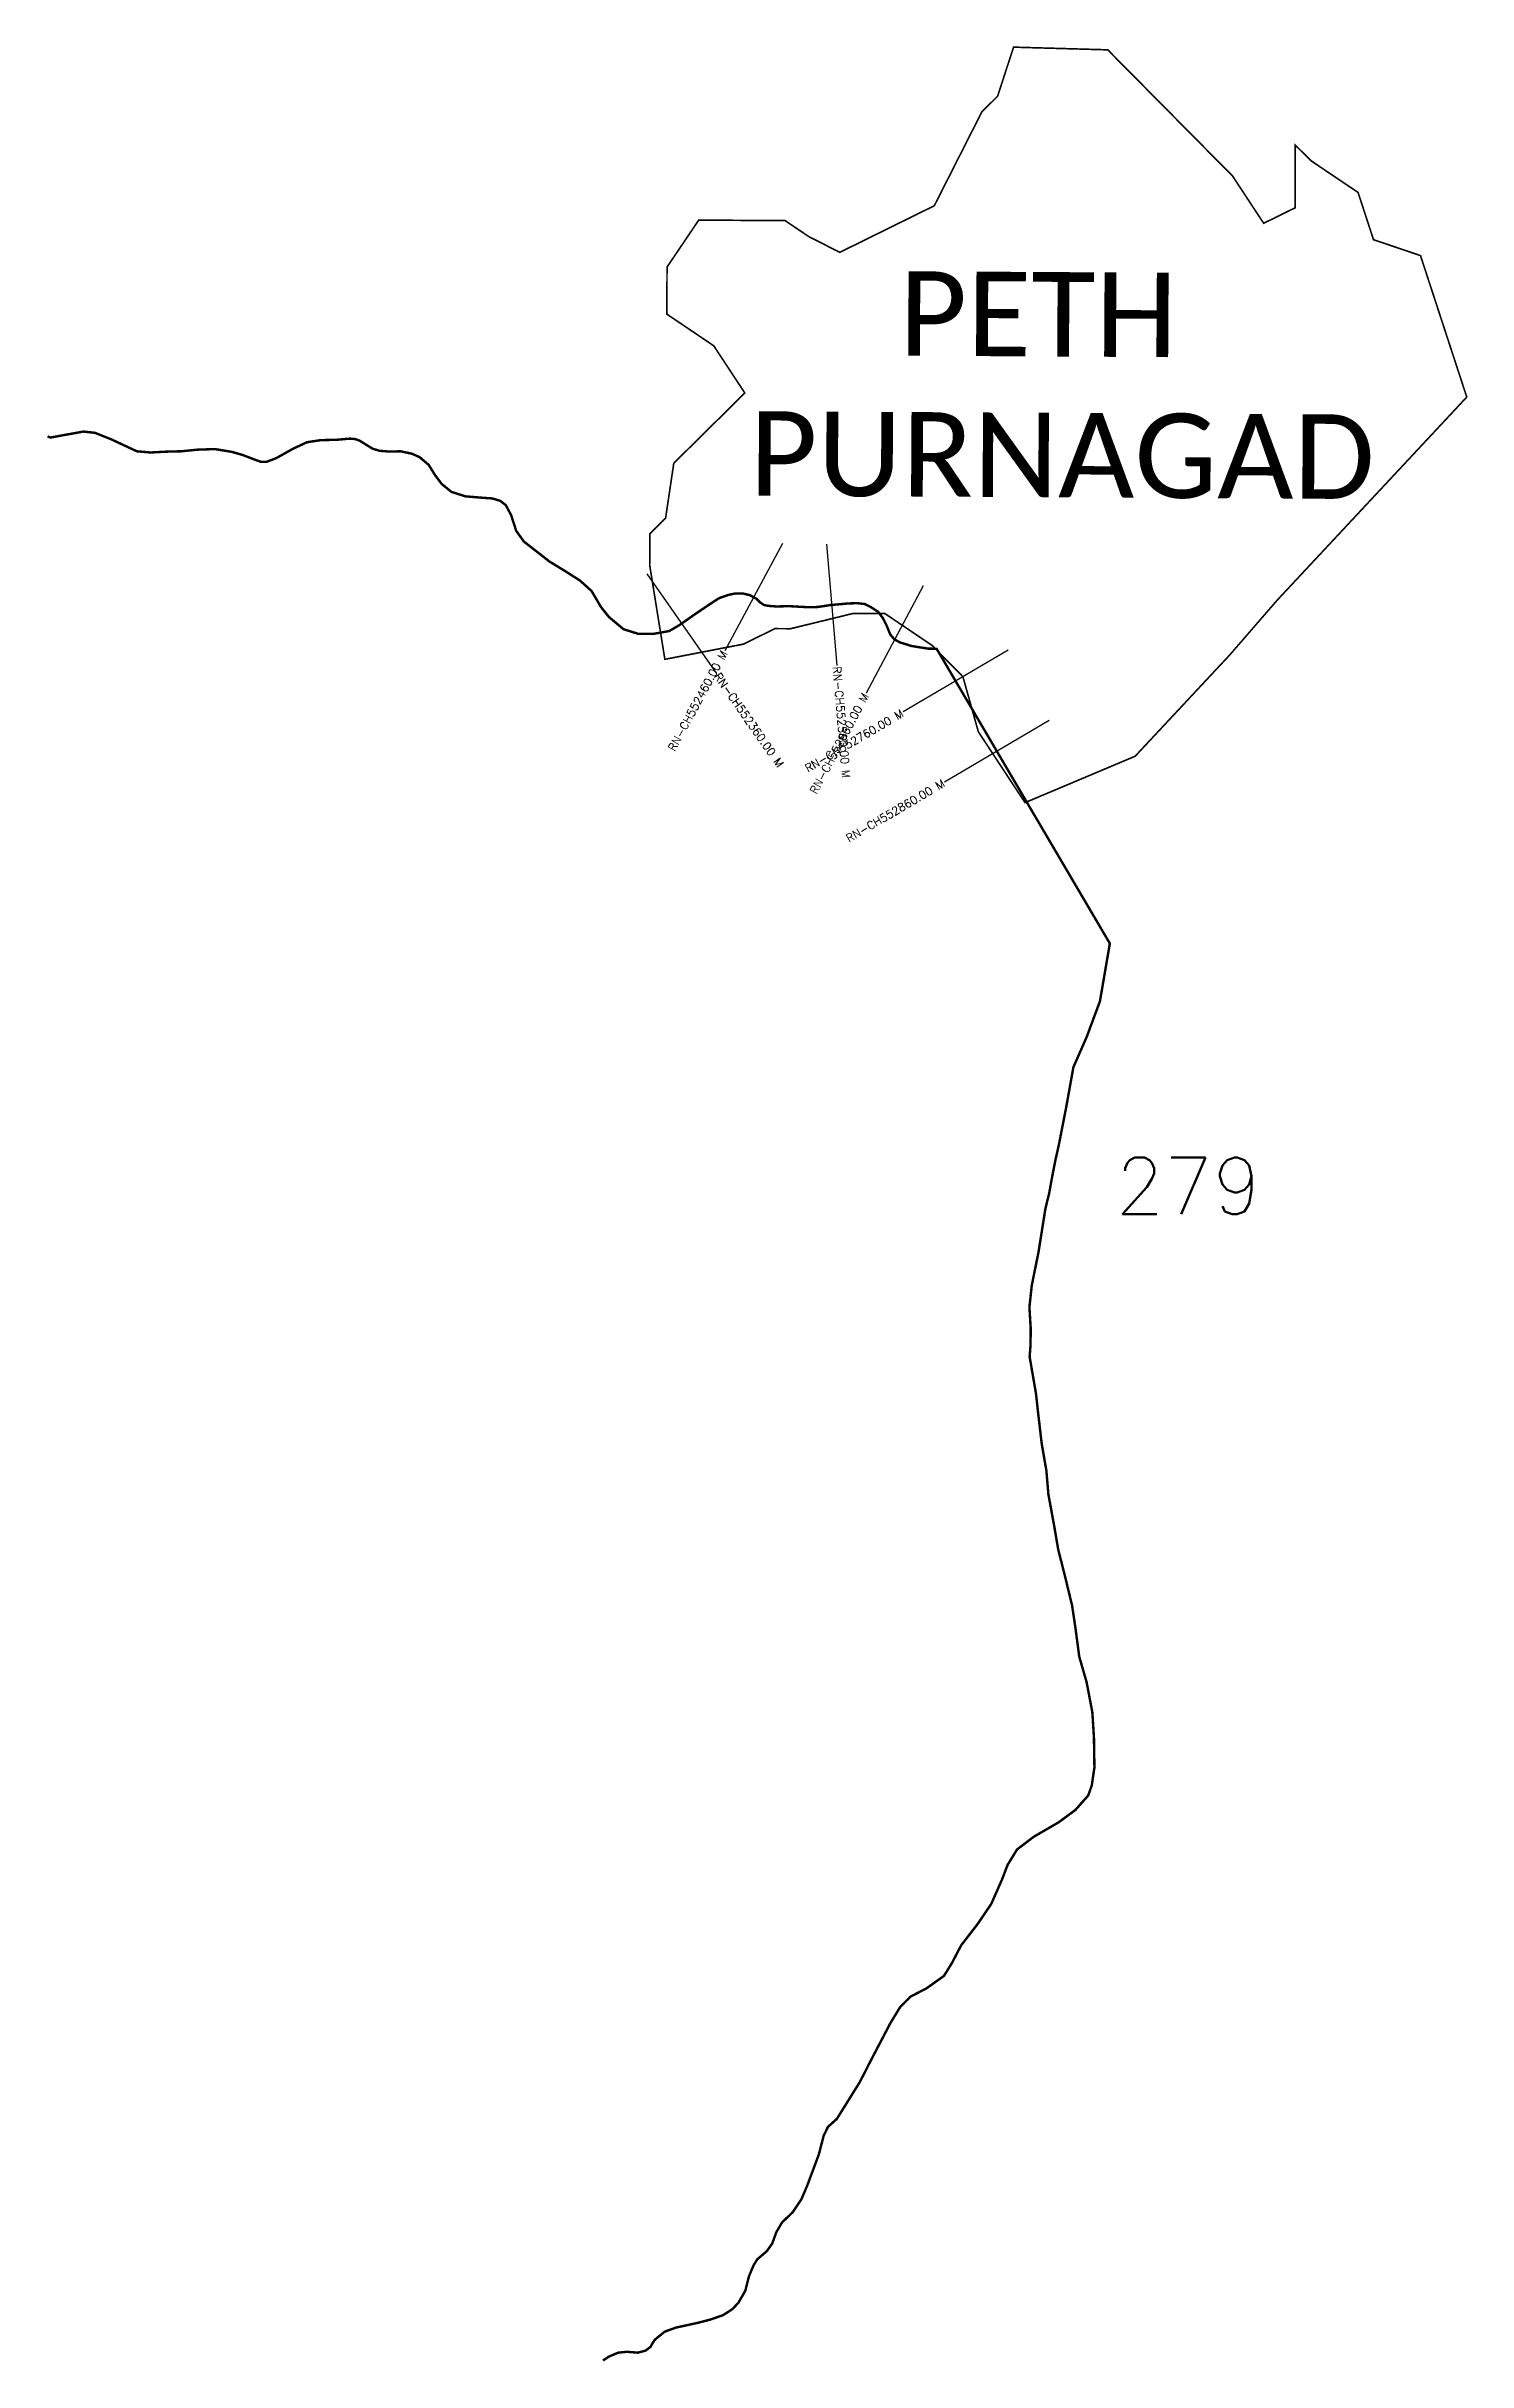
# Model space of a CAD drawing. Header units: metres. Extents: x 319365 to 321116, y 1856855 to 1859707.
import ezdxf
from ezdxf.enums import TextEntityAlignment as Align

# ---------------------------------------------------------------- set-up
doc = ezdxf.new("R2010")
doc.units = ezdxf.units.M
for name, color, linetype in [('CS', 134, 'Continuous'), ('CSMark', 6, 'Continuous'), ('NATURALLY PROTECTED', 3, 'Continuous'), ('VILLAGE NAME', 250, 'Continuous')]:
    doc.layers.add(name, color=color, linetype=linetype)
doc.styles.get("Standard").update_dxf_attribs({"font": 'simplex.shx'})

msp = doc.modelspace()

# ---------------------------------------------------------------- linework, layer by layer
at = {"color": 6, "const_width": 2, "flags": 128}
msp.add_lwpolyline([(320108.5, 1859106.7), (320127.9, 1859125.9), (320138, 1859193.6), (320225.5, 1859280.1), (320187.2, 1859338.3), (320129.4, 1859377.3), (320129.7, 1859435.3), (320168.7, 1859493.1), (320275.1, 1859492.5), (320304, 1859473), (320342.5, 1859453.4), (320458.9, 1859510.8), (320517.5, 1859626.4), (320536.9, 1859645.7), (320556.6, 1859706.2), (320672.6, 1859702.9), (320826.4, 1859547.4), (320864.7, 1859489.2), (320903.5, 1859508.3), (320903.5, 1859585.6), (320923.2, 1859566.1), (320981, 1859527.2), (321000, 1859469), (321057.9, 1859449.4), (321114.9, 1859275.1), (320881.5, 1859025), (320823.1, 1858957.6), (320706.4, 1858832.6), (320570.7, 1858775.4), (320513.2, 1858862.7), (320494.2, 1858930.5), (320455.8, 1858969.4), (320398, 1859008.4), (320359.3, 1859008.6), (320281.9, 1858989.7), (320262.6, 1858989.8), (320223.8, 1858970.7), (320127, 1858952), (320108.3, 1859068.1), (320108.5, 1859106.7)], dxfattribs=at)
at = {"layer": 'CS'}
for p, q in [((320271.8, 1859094.7), (320200.7, 1858962.6)), ((320326.2, 1859093.7), (320338.8, 1858944.3)), ((320104.7, 1859057.5), (320190.5, 1858934.5)), ((320445.1, 1859042.7), (320374.8, 1858910.2)), ((320549.9, 1858963.1), (320420.6, 1858887.1)), ((320600.6, 1858876.8), (320471.3, 1858800.8))]:
    msp.add_line(p, q, dxfattribs=at)
at = {"layer": 'NATURALLY PROTECTED', "const_width": 3, "flags": 128}
msp.add_lwpolyline([(319366.5, 1859226.6), (319370.1, 1859225.2), (319384.7, 1859227.9), (319410.9, 1859232.6), (319425.1, 1859231), (319445, 1859223), (319476.5, 1859208.3), (319493.5, 1859206.8), (319511.8, 1859207.8), (319531.3, 1859208.3), (319551.3, 1859210.3), (319572.7, 1859211), (319593.5, 1859207.6), (319606.4, 1859203.9), (319621.5, 1859198.1), (319629.1, 1859195.4), (319636.6, 1859195.4), (319648.1, 1859199.8), (319670, 1859212), (319686.4, 1859219.5), (319703, 1859222), (319723, 1859222.5), (319733, 1859223.4), (319739.1, 1859223.9), (319745.8, 1859223.3), (319751.1, 1859221.3), (319760.8, 1859215.3), (319766.7, 1859211.6), (319775.4, 1859208.9), (319788, 1859207.9), (319801.2, 1859208.3), (319815.3, 1859205.3), (319824.7, 1859201.2), (319836.1, 1859191.5), (319844.1, 1859178.6), (319852.2, 1859167.9), (319864.2, 1859158.2), (319881.3, 1859152.8), (319901.4, 1859151.1), (319914.5, 1859150.2), (319924.2, 1859147.2), (319931, 1859142), (319937.6, 1859129.7), (319943.8, 1859110.4), (319953.3, 1859097.1), (319985.1, 1859072.3), (320003.3, 1859061.2), (320022.6, 1859048.9), (320036.7, 1859036.1), (320048.4, 1859016.3), (320058.3, 1859003.9), (320076.1, 1858989.1), (320094.4, 1858983.3), (320112.6, 1858983.3), (320132.4, 1858986.8), (320145.4, 1858994.5), (320163, 1859006.8), (320180.7, 1859018.8), (320193.7, 1859027.3), (320205.1, 1859031.3), (320214.2, 1859033.2), (320222.9, 1859033.2), (320231.8, 1859031), (320239.7, 1859026.7), (320244.2, 1859022.2), (320249.2, 1859018.9), (320254.8, 1859017.8), (320264.7, 1859017.1), (320279.7, 1859017.5), (320301.3, 1859016.3), (320314.9, 1859016.4), (320331.5, 1859018.9), (320350.7, 1859020.6), (320357.4, 1859021), (320364.6, 1859021.1), (320373.4, 1859020.1), (320380.8, 1859016.3), (320389.8, 1859010.5), (320395.4, 1859003), (320400.5, 1858992.9), (320404.7, 1858982.5), (320409.9, 1858976.5), (320416.7, 1858972.8), (320430.9, 1858968.4), (320451.6, 1858965.1), (320461.8, 1858965), (320675.2, 1858601.9), (320663, 1858530.7), (320646.7, 1858486.8), (320630.3, 1858449.5), (320621.5, 1858400.5), (320612.5, 1858354.5), (320608.2, 1858335.2), (320603.8, 1858312.8), (320600.6, 1858294.9), (320595.8, 1858275.1), (320587.4, 1858222.1), (320579, 1858180.5), (320576.1, 1858153.6), (320577.7, 1858127.8), (320577.5, 1858107.4), (320576.4, 1858092.7), (320578.8, 1858078.7), (320584.2, 1858047.4), (320586.9, 1858022.9), (320591.3, 1857985.4), (320597, 1857952.5), (320599.5, 1857923.2), (320606.3, 1857886.1), (320611.6, 1857855.1), (320619.3, 1857825), (320628.7, 1857786.2), (320632.9, 1857758), (320637.5, 1857723.3), (320646.5, 1857692.1), (320653.6, 1857654.9), (320655.6, 1857623.9), (320656.2, 1857586.7), (320652.9, 1857564.5), (320648.5, 1857552.1), (320632.9, 1857534.5), (320612.4, 1857519.3), (320581.4, 1857501.3), (320560.9, 1857485.7), (320549.3, 1857466.8), (320542.3, 1857448.5), (320529.1, 1857418.6), (320512.6, 1857394.2), (320492.1, 1857367.7), (320480.4, 1857345.3), (320470.7, 1857329.8), (320449.2, 1857314.5), (320429.6, 1857304.4), (320416.8, 1857291.4), (320405.1, 1857272.2), (320382.1, 1857228.3), (320367.1, 1857199), (320339, 1857153.9), (320327.9, 1857143.8), (320322.7, 1857133.2), (320316.7, 1857110), (320302.4, 1857071.6), (320295.2, 1857054.7), (320284.4, 1857038.6), (320271.4, 1857026.2), (320264.3, 1857014.1), (320259.3, 1857000.2), (320252.5, 1856990.7), (320240.8, 1856980.7), (320236.2, 1856973.1), (320230.7, 1856960.1), (320226.1, 1856942), (320217.7, 1856927.4), (320210.3, 1856919.4), (320198.6, 1856911.9), (320182.9, 1856906.4), (320165.4, 1856902), (320140.3, 1856896.5), (320126.8, 1856891.6), (320114.9, 1856881.9), (320112.2, 1856878), (320109.3, 1856872.9), (320103.4, 1856868.3), (320093.7, 1856865.7), (320080.1, 1856866.8), (320069.5, 1856865.7), (320057.9, 1856860.8), (320050.8, 1856856.1)], dxfattribs=at)

# ---------------------------------------------------------------- texts
at = {"insert": (320681.9, 1858338.4), "char_height": 70, "attachment_point": 1}
msp.add_mtext_dynamic_manual_height_columns('279', width=95.172, gutter_width=1, heights=[0], dxfattribs=at)
at = {"layer": 'CSMark'}
for s, rotation, p in [('RN-CH552460.00 M', 61.7145, (320200.2, 1858961.7)), ('RN-CH552660.00 M', 62.0181, (320374.3, 1858909.3)), ('RN-CH552760.00 M', 30.439, (320419.7, 1858886.6)), ('RN-CH552860.00 M', 30.439, (320470.4, 1858800.3))]:
    msp.add_text(s, height=10, rotation=rotation, dxfattribs=at).set_placement(p, align=Align.MIDDLE_RIGHT)
for s, rotation, p in [('RN-CH552360.00 M', 304.9118, (320191.1, 1858933.7)), ('RN-CH552560.00 M', 274.8502, (320338.9, 1858943.3))]:
    msp.add_text(s, height=10, rotation=rotation, dxfattribs=at).set_placement(p, align=Align.MIDDLE_LEFT)
at = {"layer": 'VILLAGE NAME', "insert": (320232.4, 1859431.2), "char_height": 104.042, "attachment_point": 1, "rotation": 359.6762}
msp.add_mtext_dynamic_manual_height_columns('{\\fCalibri|b0|i0|c0|p34;     PETH PURNAGAD}', width=673.122, gutter_width=520.2, heights=[0], dxfattribs=at)

doc.saveas('drawing.dxf')
